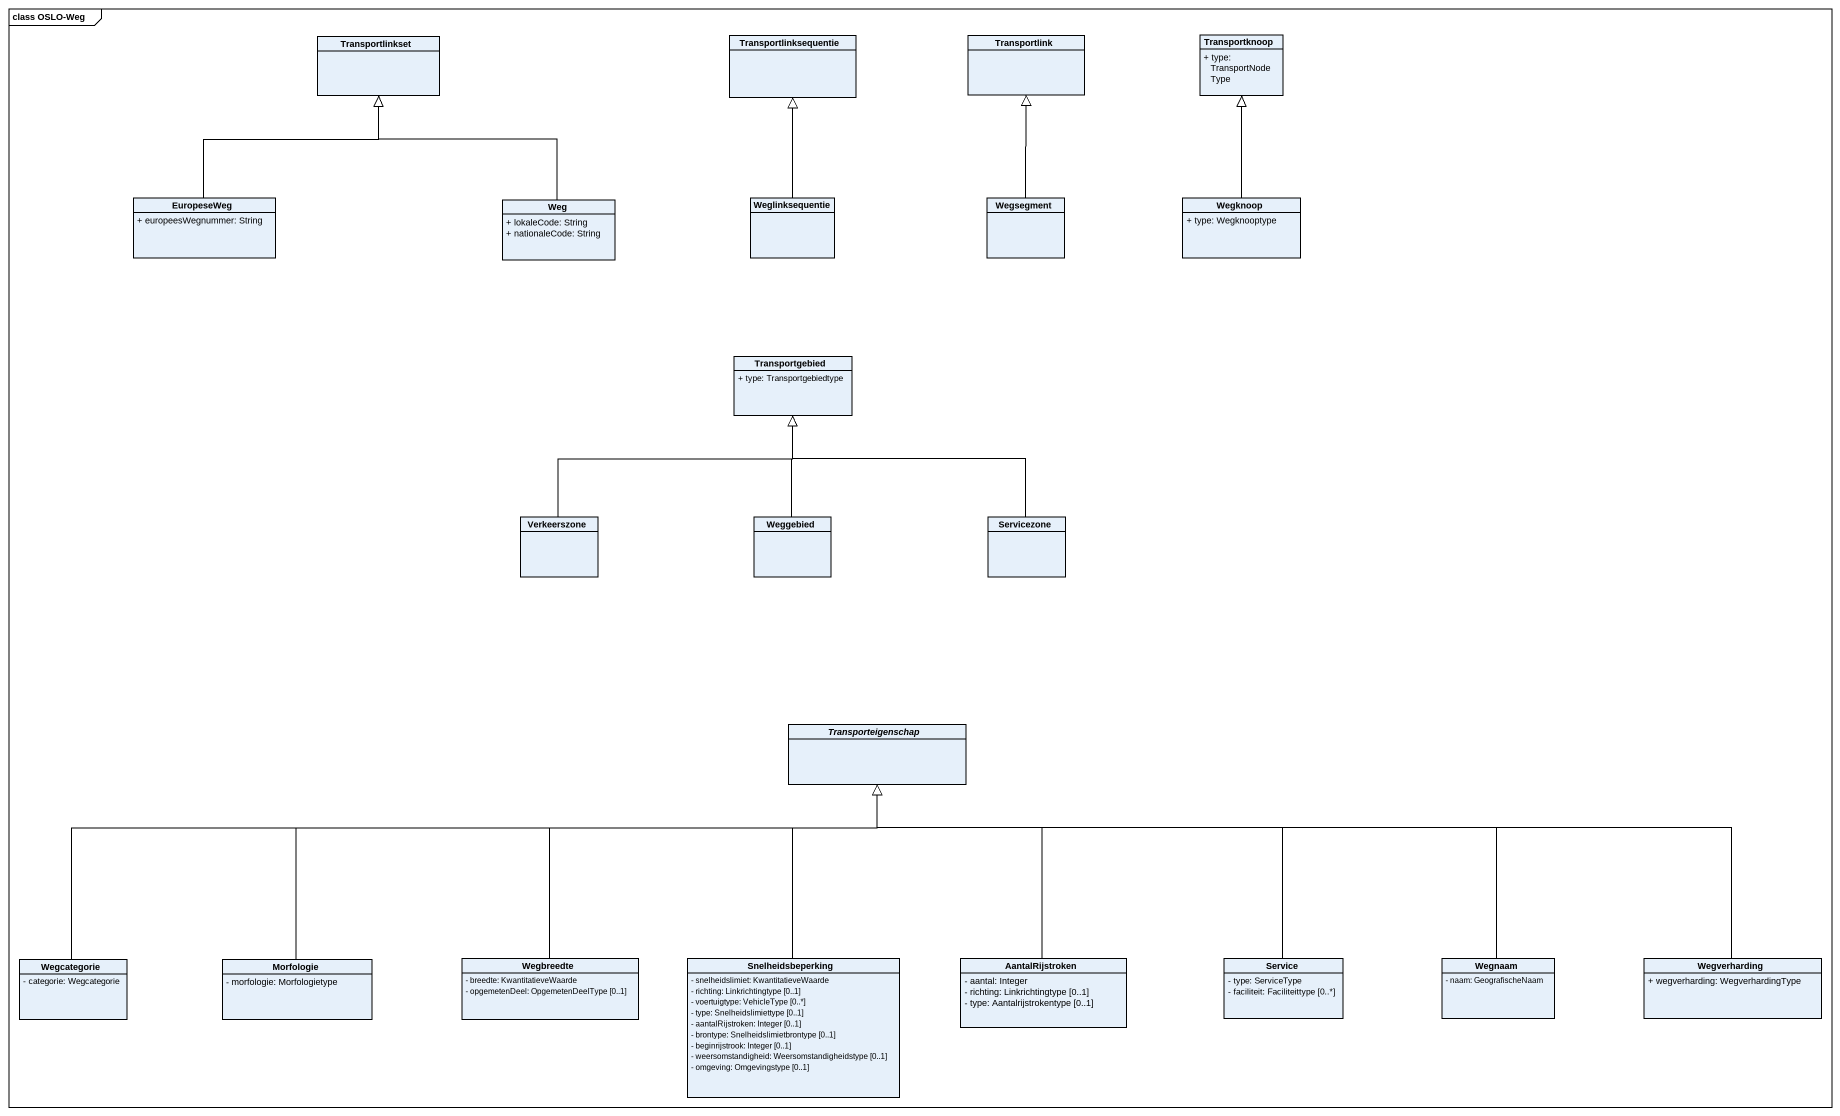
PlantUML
@startuml
mainframe class OSLO-Weg
hide circle
hide empty members
skinparam classAttributeIconSize 0
class Transportlinkset
class Transportlinksequentie
class Transportlink
class Transportknoop {
  + type: TransportNodeType
}
class EuropeseWeg {
  + europeesWegnummer: String
}
class Weg {
  + lokaleCode: String
  + nationaleCode: String
}
class Weglinksequentie
class Wegsegment
class Wegknoop {
  + type: Wegknooptype
}
class Transportgebied {
  + type: Transportgebiedtype
}
class Verkeerszone
class Weggebied
class Servicezone
abstract class Transporteigenschap
class Wegcategorie {
  - categorie: Wegcategorie
}
class Morfologie {
  - morfologie: Morfologietype
}
class Wegbreedte {
  - breedte: KwantitatieveWaarde
  - opgemetenDeel: OpgemetenDeelType [0..1]
}
class Snelheidsbeperking {
  - snelheidslimiet: KwantitatieveWaarde
  - richting: Linkrichtingtype [0..1]
  - voertuigtype: VehicleType [0..*]
  - type: Snelheidslimiettype [0..1]
  - aantalRijstroken: Integer [0..1]
  - brontype: Snelheidslimietbrontype [0..1]
  - beginrijstrook: Integer [0..1]
  - weersomstandigheid: Weersomstandigheidstype [0..1]
  - omgeving: Omgevingstype [0..1]
}
class AantalRijstroken {
  - aantal: Integer
  - richting: Linkrichtingtype [0..1]
  - type: Aantalrijstrokentype [0..1]
}
class Service {
  - type: ServiceType
  - faciliteit: Faciliteittype [0..*]
}
class Wegnaam {
  - naam: GeografischeNaam
}
class Wegverharding {
  + wegverharding: WegverhardingType
}
EuropeseWeg -up-|> Transportlinkset
Weg -up-|> Transportlinkset
Weglinksequentie -up-|> Transportlinksequentie
Wegsegment -up-|> Transportlink
Wegknoop -up-|> Transportknoop
Verkeerszone -up-|> Transportgebied
Weggebied -up-|> Transportgebied
Servicezone -up-|> Transportgebied
Wegcategorie -right-|> Transporteigenschap
Morfologie -right-|> Transporteigenschap
Wegbreedte -up-|> Transporteigenschap
Snelheidsbeperking -up-|> Transporteigenschap
AantalRijstroken -up-|> Transporteigenschap
Service -left-|> Transporteigenschap
Wegnaam -left-|> Transporteigenschap
Wegverharding -left-|> Transporteigenschap
@enduml
